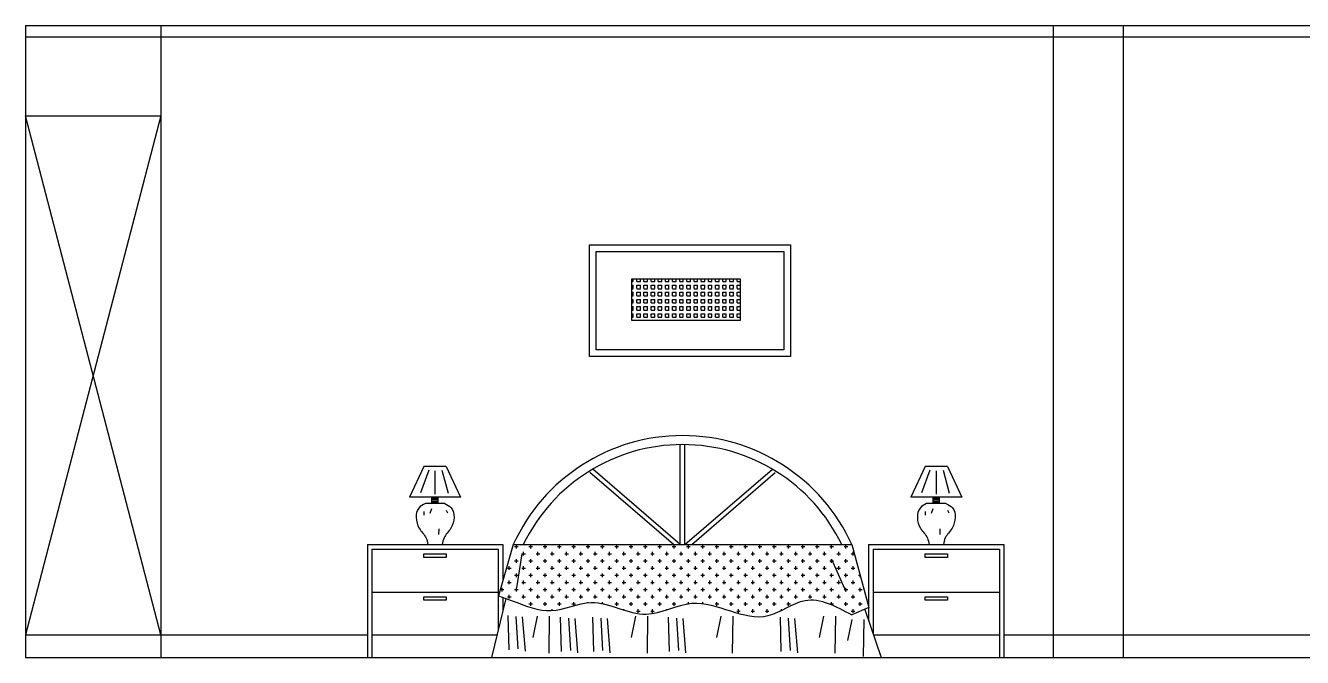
# Model space of a CAD drawing. Header units: inches. Extents: x 3 to 45, y 10.7 to 35.5.
# Drawn here: x 15.43 to 21.09, y 15.97 to 18.77 of the extents above; entities that cross this region are included whole.
import ezdxf

# ---------------------------------------------------------------- set-up
doc = ezdxf.new("R2010")
doc.units = ezdxf.units.IN
doc.header["$MEASUREMENT"] = 0
doc.layers.add('02', color=2, linetype='Continuous')
doc.layers.add('1', color=1, linetype='Continuous')

msp = doc.modelspace()

# ---------------------------------------------------------------- hatches: boundary and pattern name
at = {"layer": '1'}
h = msp.add_hatch(dxfattribs=at)
h.set_pattern_fill('SQUARE', color=256, scale=0.005, style=0)
h.set_pattern_definition([(0, (27.504784, -18.177935), (0, 0.015875), [0.015875, -0.015875]), (90, (27.504784, -18.177935), (-0.015875, 1e-18), [0.015875, -0.015875])])
h.paths.add_polyline_path([(18.1167, 17.6476), (18.1167, 17.463), (18.5974, 17.463), (18.5974, 17.6476)])
h = msp.add_hatch(dxfattribs=at)
h.set_pattern_fill('CROSS', color=256, scale=0.005, style=0)
h.set_pattern_definition([(0, (27.217474, -18.177935), (0.03175, 0.03175), [0.015875, -0.047625]), (90, (27.22541, -18.185873), (-0.03175, 0.03175), [0.015875, -0.047625])])
edge = h.paths.add_edge_path()
edge.add_line((19.0914, 16.4702), (17.5914, 16.4702))
edge.add_line((17.5914, 16.4702), (17.5254, 16.2427))
edge.add_line((17.5254, 16.2427), (17.5914, 16.2202))
edge.add_spline(control_points=[(17.5914, 16.2202), (17.6473, 16.1976), (17.7612, 16.1514), (17.959, 16.2549), (18.1679, 16.114), (18.424, 16.2727), (18.6738, 16.0838), (18.8945, 16.2666), (19.0216, 16.197), (19.0914, 16.1587)], knot_values=[0, 0, 0, 0, 173.202851, 353.493464, 603.138638, 811.301341, 1153.20686, 1330.478258, 1547.185239, 1547.185239, 1547.185239, 1547.185239], degree=3, periodic=0)
edge.add_line((19.0914, 16.1587), (19.1678, 16.1912))
edge.add_line((19.1678, 16.1912), (19.0914, 16.4702))

# ---------------------------------------------------------------- linework, layer by layer
at = {"layer": '02'}
for p, q in [((15.4295, 18.7702), (21.8445, 18.7702)), ((15.4295, 18.7702), (15.4295, 15.9702)), ((19.9845, 18.7702), (19.9845, 15.9702)), ((20.2945, 18.7702), (20.2945, 15.9702)), ((17.2166, 16.8002), (17.1793, 16.7001)), ((17.2431, 16.7977), (17.2431, 16.6932)), ((17.2753, 16.8002), (17.3019, 16.6976)), ((19.4382, 16.8002), (19.401, 16.7001)), ((19.4648, 16.7977), (19.4648, 16.6932)), ((19.497, 16.8002), (19.5235, 16.6976)), ((17.2589, 16.675), (17.2301, 16.675)), ((17.2589, 16.6702), (17.2301, 16.6702)), ((17.2589, 16.6624), (17.2301, 16.6622)), ((17.2589, 16.6576), (17.2301, 16.6574)), ((19.4805, 16.675), (19.4517, 16.675)), ((19.4805, 16.6702), (19.4517, 16.6702)), ((19.4805, 16.6624), (19.4517, 16.6622)), ((19.4805, 16.6576), (19.4517, 16.6574)), ((17.1951, 16.6175), (17.1951, 16.6011)), ((17.2286, 16.6288), (17.221, 16.6074)), ((17.2936, 16.6225), (17.3, 16.6105)), ((19.4168, 16.6175), (19.4168, 16.6011)), ((19.4502, 16.6288), (19.4427, 16.6074)), ((19.5153, 16.6225), (19.5216, 16.6105)), ((17.2608, 16.5404), (17.2602, 16.5145)), ((19.4824, 16.5404), (19.4818, 16.5145)), ((15.4295, 15.9702), (21.8445, 15.9702))]:
    msp.add_line(p, q, dxfattribs=at)
at = {"layer": '1'}
for p, q in [((16.0295, 18.7702), (16.0295, 15.9702)), ((15.4295, 18.7202), (21.8445, 18.7202)), ((16.0295, 16.0702), (15.4295, 18.3702)), ((16.0295, 18.3702), (15.4295, 16.0702)), ((15.4295, 18.3702), (16.0295, 18.3702)), ((18.3314, 16.9534), (18.3314, 16.9534)), ((18.3514, 16.9534), (18.3514, 16.9534)), ((18.3314, 16.4702), (18.3314, 16.9133)), ((18.3514, 16.4702), (18.3514, 16.9133)), ((17.195, 16.8167), (17.1317, 16.6798)), ((17.294, 16.8167), (17.195, 16.8167)), ((17.294, 16.8167), (17.3573, 16.6798)), ((19.4166, 16.8167), (19.3533, 16.6798)), ((19.5157, 16.8167), (19.4166, 16.8167)), ((19.5157, 16.8167), (19.5789, 16.6798)), ((18.3008, 16.4702), (17.9304, 16.7897)), ((18.3314, 16.4702), (17.9435, 16.8049)), ((18.3514, 16.4702), (18.7394, 16.8049)), ((18.3821, 16.4702), (18.7525, 16.7897)), ((17.3573, 16.6798), (17.1317, 16.6798)), ((17.2873, 16.6529), (17.2017, 16.6525)), ((17.2301, 16.6527), (17.2301, 16.6798)), ((17.2589, 16.6527), (17.2589, 16.6798)), ((17.2873, 16.6529), (17.2873, 16.6529)), ((19.5789, 16.6798), (19.3533, 16.6798)), ((19.5089, 16.6529), (19.4233, 16.6525)), ((19.4517, 16.6527), (19.4517, 16.6798)), ((19.4805, 16.6527), (19.4805, 16.6798)), ((19.5089, 16.6529), (19.5089, 16.6529)), ((16.9445, 16.4702), (17.5445, 16.4702)), ((16.9445, 16.4702), (16.9445, 15.9702)), ((17.5914, 16.4702), (17.5254, 16.2427)), ((17.5445, 16.4702), (17.5445, 16.3085)), ((17.5914, 16.4702), (19.0914, 16.4702)), ((19.0914, 16.4702), (19.1678, 16.1912)), ((19.1661, 16.4702), (19.7661, 16.4702)), ((19.1661, 16.4702), (19.1661, 16.1327)), ((19.7661, 16.4702), (19.7661, 15.9702)), ((16.9645, 16.4502), (17.5245, 16.4502)), ((16.9645, 16.4502), (16.9645, 15.9702)), ((17.5245, 16.4502), (17.5245, 16.0928)), ((17.629, 16.4296), (17.6052, 16.2788)), ((19.1861, 16.4502), (19.7461, 16.4502)), ((19.1861, 16.4502), (19.1861, 16.074)), ((19.7461, 16.4502), (19.7461, 15.9702)), ((19.0022, 16.4058), (19.0657, 16.2629)), ((16.9645, 16.2602), (17.5245, 16.2602)), ((19.1861, 16.2602), (19.7461, 16.2602)), ((17.5584, 16.2314), (17.4945, 15.9702)), ((17.5254, 16.2427), (17.5914, 16.2202)), ((17.5445, 16.2362), (17.5445, 16.1745)), ((19.1678, 16.1912), (19.0914, 16.1587)), ((17.5666, 16.1559), (17.5708, 16.0043)), ((17.6029, 16.1516), (17.6114, 16.0086)), ((17.6306, 16.1495), (17.6434, 15.9979)), ((17.6969, 16.1529), (17.6777, 16.059)), ((17.7503, 16.1529), (17.7482, 15.9886)), ((17.7995, 16.1487), (17.8037, 15.9971)), ((17.8358, 16.1444), (17.8443, 16.0014)), ((17.8635, 16.1423), (17.8764, 15.9907)), ((17.9426, 16.1487), (17.9468, 15.9971)), ((17.9789, 16.1444), (17.9874, 16.0014)), ((18.0067, 16.1423), (18.0195, 15.9907)), ((18.1327, 16.1529), (18.1135, 16.059)), ((18.1861, 16.1529), (18.1839, 15.9886)), ((18.2779, 16.1487), (18.2822, 15.9971)), ((18.3142, 16.1444), (18.3228, 16.0014)), ((18.342, 16.1423), (18.3548, 15.9907)), ((18.5108, 16.1529), (18.4915, 16.059)), ((18.5642, 16.1529), (18.562, 15.9886)), ((18.7735, 16.1487), (18.7778, 15.9971)), ((18.8098, 16.1444), (18.8183, 16.0014)), ((18.8376, 16.1423), (18.8504, 15.9907)), ((18.9657, 16.1529), (18.9465, 16.059)), ((19.0191, 16.1529), (19.017, 15.9886)), ((19.0912, 16.1388), (19.072, 16.0449)), ((19.1446, 16.1388), (19.1424, 15.9745)), ((19.1489, 16.1831), (19.2215, 15.9702)), ((15.4295, 16.0702), (16.9445, 16.0702)), ((16.9645, 16.0702), (17.519, 16.0702)), ((19.1861, 16.0702), (19.7461, 16.0702)), ((19.7661, 16.0702), (21.8445, 16.0702))]:
    msp.add_line(p, q, dxfattribs=at)
for points in [[(17.9286, 17.7987), (18.82, 17.7987), (18.82, 17.3039), (17.9286, 17.3039)], [(17.9586, 17.7687), (18.79, 17.7687), (18.79, 17.3339), (17.9586, 17.3339)], [(18.1167, 17.6476), (18.5974, 17.6476), (18.5974, 17.463), (18.1167, 17.463)], [(17.1945, 16.4287), (17.2945, 16.4287), (17.2945, 16.4137), (17.1945, 16.4137)], [(19.4161, 16.4287), (19.5161, 16.4287), (19.5161, 16.4137), (19.4161, 16.4137)], [(17.1945, 16.2387), (17.2945, 16.2387), (17.2945, 16.2237), (17.1945, 16.2237)], [(19.4161, 16.2387), (19.5161, 16.2387), (19.5161, 16.2237), (19.4161, 16.2237)]]:
    msp.add_lwpolyline(points, close=True, dxfattribs=at)
for radius, start, end in [(0.8236, 24.4129, 155.5871), (0.7836, 25.7475, 154.2525)]:
    msp.add_arc((18.3414, 16.1298), radius, start, end, dxfattribs=at)
for points in [[(17.2017, 16.6525), (17.1724, 16.6324), (17.1742, 16.5433), (17.2047, 16.4994), (17.2127, 16.4702)], [(17.2873, 16.6529), (17.3166, 16.6328), (17.3147, 16.5437), (17.2842, 16.4998), (17.2763, 16.4702)], [(19.4233, 16.6525), (19.3941, 16.6324), (19.3959, 16.5433), (19.4264, 16.4994), (19.4343, 16.4702)], [(19.5089, 16.6529), (19.5382, 16.6328), (19.5364, 16.5437), (19.5059, 16.4998), (19.4979, 16.4702)], [(17.5914, 16.2202), (17.7594, 16.178), (17.9362, 16.2133), (18.1805, 16.1619), (18.383, 16.2101), (18.7205, 16.1555), (18.8845, 16.2229), (19.0914, 16.1587)]]:
    msp.add_spline(points, degree=3, dxfattribs=at)

doc.saveas('drawing.dxf')
